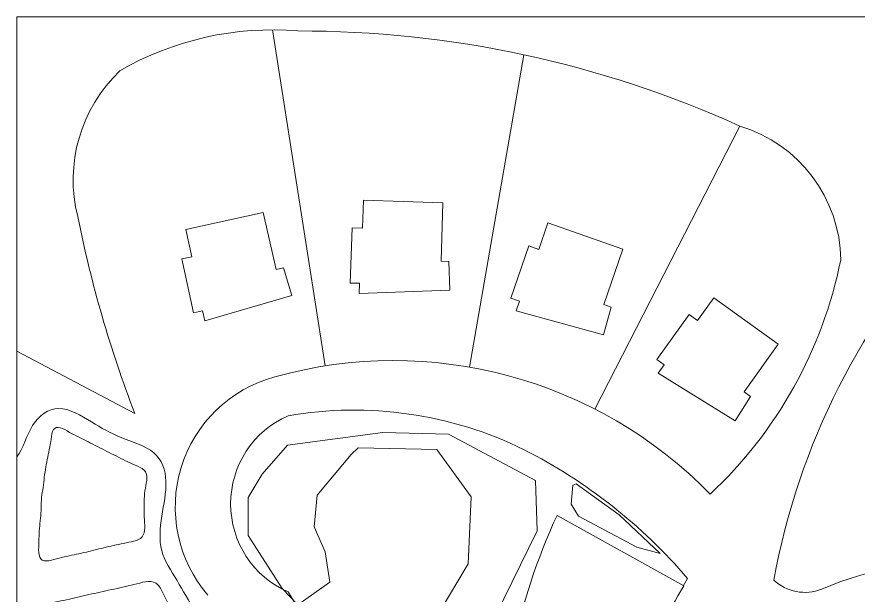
# Model space of a CAD drawing. Header units: inches. Extents: x 36 to 79.2, y 17.3 to 55.9.
# Drawn here: x 36.25 to 50.77, y 45.91 to 55.9 of the extents above; entities that cross this region are included whole.
import ezdxf

# ---------------------------------------------------------------- set-up
doc = ezdxf.new("R2010")
doc.units = ezdxf.units.IN
for name, color, linetype, lineweight in [('01_ORIGINAL_CAD', 7, 'Continuous', 20), ('02_APPROVED_PDF_OUTLINES', 7, 'Continuous', 15), ('10_EXTENSION_MASSES', 7, 'Continuous', 15), ('15_NEIGHBOURHOOD_CIRCULATION', 7, 'Continuous', 13)]:
    doc.layers.add(name, color=color, linetype=linetype, lineweight=lineweight)

msp = doc.modelspace()

# ---------------------------------------------------------------- linework, layer by layer
at = {"layer": '01_ORIGINAL_CAD'}
for p, q in [((36.248, 17.906), (36.248, 55.9)), ((36.248, 55.9), (71.442, 55.9))]:
    msp.add_line(p, q, dxfattribs=at)
for points in [[(40.658, 55.675), (41.569, 49.871)], [(45, 55.245), (44.06, 49.85)], [(48.726, 54.013), (46.225, 49.126)], [(38.284, 49.049), (36.248, 50.129)]]:
    msp.add_lwpolyline(points, dxfattribs=at)
for points in [[(43.572, 51.68), (43.598, 52.69), (42.23, 52.734), (42.214, 52.252), (42.035, 52.258), (42.004, 51.303), (42.163, 51.298), (42.158, 51.123), (43.721, 51.177), (43.704, 51.675)], [(40.725, 51.537), (40.502, 52.523), (39.164, 52.23), (39.268, 51.758), (39.093, 51.72), (39.298, 50.787), (39.453, 50.821), (39.491, 50.65), (40.993, 51.087), (40.853, 51.565)], [(46.381, 50.933), (46.709, 51.889), (45.415, 52.34), (45.257, 51.885), (45.088, 51.944), (44.773, 51.041), (44.923, 50.989), (44.866, 50.824), (46.374, 50.409), (46.506, 50.889)], [(48.804, 49.422), (49.389, 50.246), (48.277, 51.045), (47.995, 50.654), (47.85, 50.758), (47.292, 49.982), (47.421, 49.889), (47.319, 49.747), (48.648, 48.921), (48.911, 49.345)]]:
    msp.add_lwpolyline(points, close=True, dxfattribs=at)
for points in [[(44.283, 37.084, 0.090917), (40.931, 45.968, -0.652582), (40.931, 49.011, -0.158741), (45.004, 48.425, -0.098355), (47.824, 46.203), (47.755, 46.078)], [(47.087, 44.63, -0.062406), (47.763, 46.073), (45.572, 47.29, 0.058367), (44.801, 44.944, 0.058367)], [(50.14, 46.014, -0.546754), (57.65, 41.045, 0.171391), (58.184, 40.351, 0.171391)]]:
    msp.add_lwpolyline(points, format="xyb", dxfattribs=at)
for centre, radius, start, end in [((40.658, 50.423), 5.252, 85.2142, 120.0956), ((41.139, 37.317), 18.339, 65.5622, 90.1344), ((39.813, 53.089), 2.593, 133.6015, 194.2753), ((48.026, 51.672), 2.444, 0.7167, 73.3418), ((57.911, 56.571), 21.019, 191.3089, 200.9684), ((61.436, 43.951), 12.326, 136.7478, 169.6154), ((43.034, 53.196), 7.583, 313.0815, 348.6437), ((42.751, 42.34), 7.624, 44.2289, 105.6047), ((41.312, 47.434), 2.33, 105.2161, 220.7715), ((49.852, 46.755), 0.794, 227.0981, 291.2465)]:
    msp.add_arc(centre, radius, start, end, dxfattribs=at)
at = {"layer": '02_APPROVED_PDF_OUTLINES'}
for points in [[(42.567, 48.72), (43.696, 48.695), (45.202, 47.89), (45.23, 47.026), (44.366, 45.263), (44.273, 45.236), (43.537, 45.611), (44.04, 46.452), (44.091, 47.609), (43.496, 48.428), (42.137, 48.455), (42.02, 48.343), (41.433, 47.637), (41.381, 47.094), (41.568, 46.662), (41.648, 46.137), (41.1, 45.743), (40.829, 46.03), (40.243, 46.942), (40.242, 47.6), (40.48, 48.003), (40.922, 48.505)], [(45.901, 47.837), (46.645, 47.301), (47.354, 46.634), (46.951, 46.741), (45.941, 47.277), (45.817, 47.483), (45.843, 47.81)]]:
    msp.add_lwpolyline(points, close=True, dxfattribs=at)
at = {"layer": '10_EXTENSION_MASSES'}
for points in [[(36.686, 46.516), (36.648, 46.538), (36.632, 46.59), (36.627, 46.649), (36.621, 46.709), (36.627, 46.775), (36.629, 46.838), (36.631, 46.901), (36.63, 46.961), (36.634, 47.02), (36.638, 47.079), (36.646, 47.137), (36.653, 47.196), (36.659, 47.255), (36.664, 47.314), (36.666, 47.374), (36.668, 47.434), (36.668, 47.495), (36.672, 47.554), (36.676, 47.614), (36.686, 47.672), (36.694, 47.73), (36.702, 47.789), (36.709, 47.848), (36.717, 47.906), (36.724, 47.965), (36.732, 48.024), (36.741, 48.082), (36.75, 48.14), (36.761, 48.198), (36.772, 48.255), (36.784, 48.312), (36.797, 48.369), (36.808, 48.426), (36.82, 48.484), (36.83, 48.543), (36.839, 48.606), (36.848, 48.668), (36.857, 48.733), (36.881, 48.771), (36.906, 48.808), (36.946, 48.818), (36.996, 48.804), (37.045, 48.791), (37.103, 48.755), (37.159, 48.724), (37.215, 48.692), (37.269, 48.665), (37.323, 48.639), (37.376, 48.612), (37.429, 48.587), (37.482, 48.56), (37.535, 48.533), (37.589, 48.506), (37.642, 48.478), (37.696, 48.451), (37.749, 48.423), (37.803, 48.396), (37.857, 48.369), (37.911, 48.343), (37.964, 48.316), (38.017, 48.289), (38.07, 48.262), (38.124, 48.235), (38.178, 48.209), (38.234, 48.182), (38.291, 48.157), (38.348, 48.133), (38.406, 48.109), (38.443, 48.074), (38.479, 48.038), (38.494, 47.991), (38.493, 47.936), (38.492, 47.881), (38.476, 47.819), (38.466, 47.759), (38.455, 47.698), (38.449, 47.639), (38.447, 47.579), (38.445, 47.52), (38.446, 47.459), (38.447, 47.399), (38.448, 47.339), (38.447, 47.279), (38.45, 47.216), (38.453, 47.154), (38.459, 47.089), (38.452, 47.031), (38.444, 46.974), (38.424, 46.924), (38.384, 46.893), (38.344, 46.861), (38.283, 46.848), (38.224, 46.836), (38.164, 46.823), (38.105, 46.811), (38.048, 46.798), (37.99, 46.786), (37.933, 46.773), (37.877, 46.761), (37.82, 46.748), (37.763, 46.735), (37.706, 46.721), (37.649, 46.707), (37.592, 46.692), (37.535, 46.678), (37.478, 46.664), (37.421, 46.651), (37.364, 46.638), (37.306, 46.625), (37.249, 46.613), (37.192, 46.601), (37.135, 46.589), (37.079, 46.578), (37.021, 46.563), (36.963, 46.548), (36.903, 46.53), (36.844, 46.516), (36.784, 46.503), (36.724, 46.494), (36.686, 46.516)], [(36.743, 45.697), (36.776, 45.744), (36.839, 45.771), (36.904, 45.79), (36.97, 45.808), (37.039, 45.817), (37.105, 45.831), (37.172, 45.844), (37.235, 45.861), (37.299, 45.877), (37.363, 45.893), (37.427, 45.908), (37.492, 45.922), (37.557, 45.937), (37.622, 45.95), (37.687, 45.965), (37.752, 45.979), (37.817, 45.993), (37.881, 46.008), (37.946, 46.022), (38.011, 46.036), (38.075, 46.05), (38.14, 46.064), (38.204, 46.078), (38.27, 46.095), (38.335, 46.113), (38.402, 46.134), (38.468, 46.143), (38.534, 46.152), (38.599, 46.15), (38.648, 46.119), (38.698, 46.088), (38.733, 46.028), (38.764, 45.966), (38.795, 45.904), (38.821, 45.838), (38.853, 45.778), (38.885, 45.717), (38.922, 45.661), (38.959, 45.606), (38.997, 45.55), (39.034, 45.494), (39.072, 45.439), (39.11, 45.384), (39.149, 45.33), (39.191, 45.278), (39.233, 45.225), (39.279, 45.174), (39.327, 45.12), (39.374, 45.066), (39.422, 45.009), (39.435, 44.955), (39.447, 44.902), (39.423, 44.851), (39.375, 44.813), (39.327, 44.774), (39.255, 44.747), (39.188, 44.722), (39.121, 44.696), (39.059, 44.671), (38.998, 44.644), (38.937, 44.616), (38.877, 44.586), (38.817, 44.556), (38.757, 44.526), (38.696, 44.495), (38.635, 44.464), (38.575, 44.433), (38.514, 44.403), (38.453, 44.372), (38.392, 44.342), (38.332, 44.311), (38.272, 44.281), (38.211, 44.251), (38.15, 44.221), (38.089, 44.193), (38.027, 44.165), (37.965, 44.14), (37.903, 44.112), (37.842, 44.085), (37.781, 44.055), (37.72, 44.025), (37.659, 43.995), (37.598, 43.964), (37.537, 43.931), (37.476, 43.898), (37.415, 43.864), (37.351, 43.848), (37.288, 43.832), (37.222, 43.834), (37.161, 43.856), (37.099, 43.877), (37.042, 43.919), (36.988, 43.963), (36.935, 44.008), (36.886, 44.056), (36.854, 44.112), (36.822, 44.168), (36.806, 44.231), (36.8, 44.298), (36.793, 44.365), (36.795, 44.434), (36.791, 44.502), (36.787, 44.57), (36.777, 44.636), (36.772, 44.703), (36.767, 44.77), (36.766, 44.838), (36.761, 44.906), (36.756, 44.973), (36.747, 45.039), (36.742, 45.106), (36.737, 45.173), (36.736, 45.24), (36.73, 45.309), (36.724, 45.377), (36.713, 45.447), (36.71, 45.515), (36.707, 45.583), (36.71, 45.65), (36.743, 45.697)]]:
    msp.add_open_spline(points, degree=3, knots=[0, 0, 0, 0, 0.025, 0.025, 0.025, 0.05, 0.05, 0.05, 0.075, 0.075, 0.075, 0.1, 0.1, 0.1, 0.125, 0.125, 0.125, 0.15, 0.15, 0.15, 0.175, 0.175, 0.175, 0.2, 0.2, 0.2, 0.225, 0.225, 0.225, 0.25, 0.25, 0.25, 0.275, 0.275, 0.275, 0.3, 0.3, 0.3, 0.325, 0.325, 0.325, 0.35, 0.35, 0.35, 0.375, 0.375, 0.375, 0.4, 0.4, 0.4, 0.425, 0.425, 0.425, 0.45, 0.45, 0.45, 0.475, 0.475, 0.475, 0.5, 0.5, 0.5, 0.525, 0.525, 0.525, 0.55, 0.55, 0.55, 0.575, 0.575, 0.575, 0.6, 0.6, 0.6, 0.625, 0.625, 0.625, 0.65, 0.65, 0.65, 0.675, 0.675, 0.675, 0.7, 0.7, 0.7, 0.725, 0.725, 0.725, 0.75, 0.75, 0.75, 0.775, 0.775, 0.775, 0.8, 0.8, 0.8, 0.825, 0.825, 0.825, 0.85, 0.85, 0.85, 0.875, 0.875, 0.875, 0.9, 0.9, 0.9, 0.925, 0.925, 0.925, 0.95, 0.95, 0.95, 0.975, 0.975, 0.975, 1, 1, 1, 1], dxfattribs=at)
at = {"layer": '15_NEIGHBOURHOOD_CIRCULATION'}
msp.add_open_spline([(36.248, 48.299), (36.363, 48.451), (36.412, 48.669), (36.519, 48.841), (36.625, 49.013), (36.79, 49.138), (36.973, 49.138), (37.156, 49.138), (37.358, 49.011), (37.534, 48.905), (37.709, 48.799), (37.858, 48.713), (38.048, 48.637), (38.237, 48.561), (38.467, 48.494), (38.611, 48.371), (38.755, 48.249), (38.814, 48.071), (38.821, 47.88), (38.828, 47.688), (38.783, 47.482), (38.751, 47.276), (38.719, 47.071), (38.701, 46.865), (38.749, 46.681), (38.797, 46.497), (38.912, 46.335), (39.014, 46.164), (39.117, 45.993), (39.207, 45.813), (39.327, 45.654), (39.447, 45.494), (39.597, 45.354), (39.689, 45.177), (39.781, 45), (39.814, 44.786), (39.962, 44.677), (40.11, 44.567), (40.372, 44.563), (40.52, 44.454)], degree=3, knots=[0, 0, 0, 0, 0.076923, 0.076923, 0.076923, 0.153846, 0.153846, 0.153846, 0.230769, 0.230769, 0.230769, 0.307692, 0.307692, 0.307692, 0.384615, 0.384615, 0.384615, 0.461538, 0.461538, 0.461538, 0.538462, 0.538462, 0.538462, 0.615385, 0.615385, 0.615385, 0.692308, 0.692308, 0.692308, 0.769231, 0.769231, 0.769231, 0.846154, 0.846154, 0.846154, 0.923077, 0.923077, 0.923077, 1, 1, 1, 1], dxfattribs=at)

doc.saveas('drawing.dxf')
